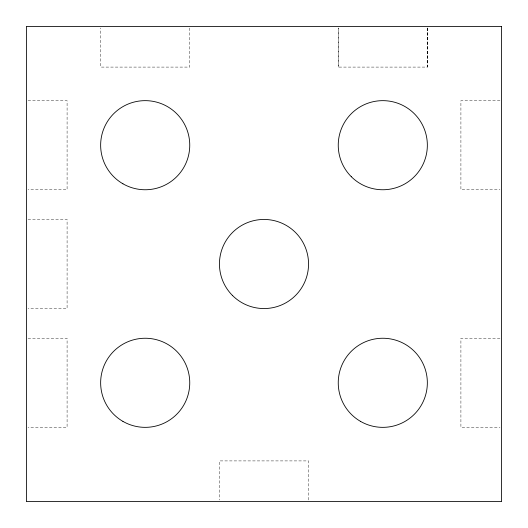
<?xml version="1.0" encoding="UTF-8"?>
<svg xmlns="http://www.w3.org/2000/svg" width="528" height="528" viewBox="0 0 528 528"><rect width="100%" height="100%" fill="white"/><g stroke="black" fill="none" stroke-linecap="round" stroke-linejoin="round"><path stroke-width="0.4" stroke-dasharray="2.64 1.98" d="M28.03 100.65L67.089 100.65L67.089 189.75L28.03 189.75M499.97 100.65L460.911 100.65L460.911 189.75L499.97 189.75M28.03 219.45L67.089 219.45L67.089 308.55L28.03 308.55M28.03 338.25L67.089 338.25L67.089 427.35L28.03 427.35M499.97 338.25L460.911 338.25L460.911 427.35L499.97 427.35M427.35 28.03L427.35 67.089L338.25 67.089L338.309 28.03M427.291 28.03L427.291 67.089M427.192 28.03L427.192 67.089M338.408 28.03L338.408 67.089M308.55 499.97L308.55 460.911L219.45 460.911L219.45 499.97M189.724 28.03L189.75 67.089L100.65 67.089L100.65 28.03"/><path stroke-width="0.79" d="M501.6 26.4L26.4 26.4L26.4 501.6L501.6 501.6L501.6 26.4M122.925 183.784A44.55 44.55 0 0 0 189.75 145.2A44.55 44.55 0 0 0 122.925 106.616A44.55 44.55 0 0 0 122.925 183.784M122.925 421.384A44.55 44.55 0 0 0 189.75 382.8A44.55 44.55 0 0 0 122.925 344.216A44.55 44.55 0 0 0 122.925 421.384M232.498 295.502A44.55 44.55 0 0 0 307.032 275.53A44.55 44.55 0 0 0 252.47 220.968A44.55 44.55 0 0 0 232.498 295.502M360.525 421.384A44.55 44.55 0 0 0 427.35 382.8A44.55 44.55 0 0 0 360.525 344.216A44.55 44.55 0 0 0 360.525 421.384M351.298 176.702A44.55 44.55 0 0 0 425.832 156.73A44.55 44.55 0 0 0 371.27 102.168A44.55 44.55 0 0 0 351.298 176.702"/></g></svg>
